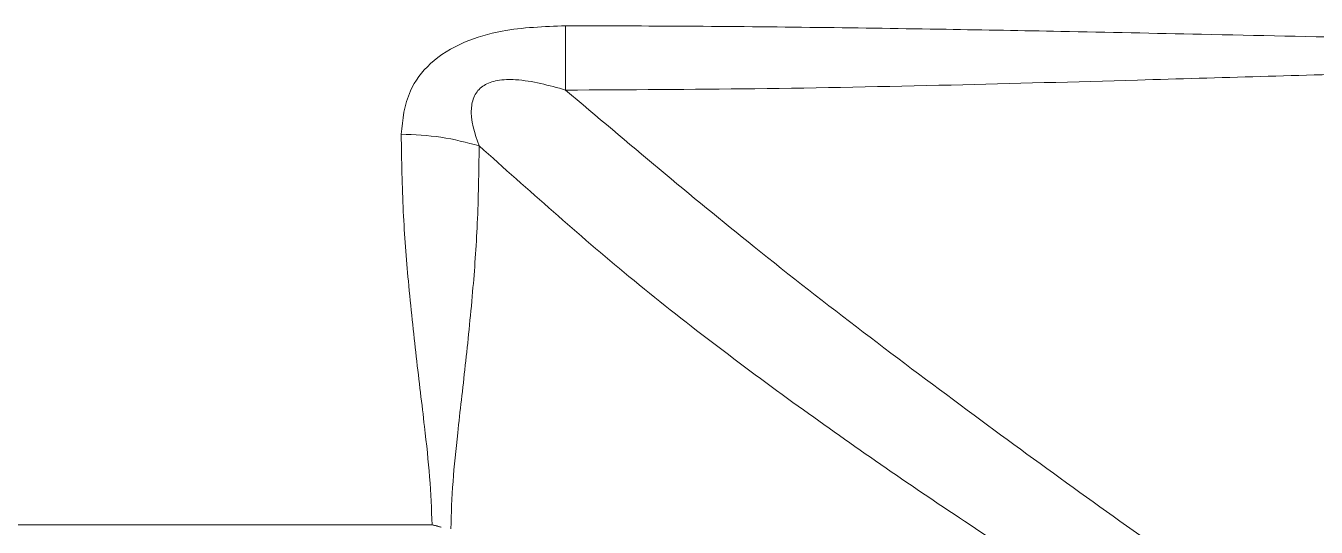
# Model space of a CAD drawing. Extents: x 12.1 to 108.7, y 1 to 80.4.
# Drawn here: x 26 to 27.595, y 30.278 to 30.898 of the extents above; entities that cross this region are included whole.
import ezdxf

# ---------------------------------------------------------------- set-up
doc = ezdxf.new("R2010")
doc.units = 0
doc.header["$MEASUREMENT"] = 0
doc.linetypes.add('SLD-Solid', pattern=[0])
doc.layers.add('OBJECT', color=7, linetype='CONTINUOUS')

msp = doc.modelspace()

# ---------------------------------------------------------------- linework, layer by layer
at = {"layer": 'OBJECT', "linetype": 'SLD-Solid', "lineweight": 15}
msp.add_line((21.3903, 30.2813), (26.5023, 30.2813), dxfattribs=at)
for points, knots in [([(26.4641, 30.7642), (26.4659, 30.7823), (26.4688, 30.8128), (26.4981, 30.8534), (26.5392, 30.8791), (26.5975, 30.8958), (26.6408, 30.8973), (26.6673, 30.8983)], [0, 0, 0, 0, 0.250736, 0.419731, 0.595502, 0.752289, 1, 1, 1, 1]), ([(26.6673, 30.8983), (26.7173, 30.8982), (26.8214, 30.898), (26.9782, 30.8964), (27.1323, 30.8941), (27.2903, 30.8912), (27.4642, 30.8876), (27.6382, 30.8838), (27.7913, 30.8807), (27.9086, 30.8783), (28.023, 30.8763), (28.1421, 30.8747), (28.2681, 30.8735), (28.3498, 30.8732), (28.3895, 30.8731)], [0, 0, 0, 0, 0.0870702, 0.1812455, 0.2731626, 0.35544, 0.4565157, 0.5761872, 0.6584947, 0.7234217, 0.7805291, 0.8577522, 0.9309081, 1, 1, 1, 1]), ([(26.6673, 30.8188), (26.6673, 30.8333), (26.6673, 30.8622), (26.6673, 30.8863), (26.6673, 30.8983)], [0, 0, 0, 0, 0.5, 1, 1, 1, 1]), ([(28.3895, 30.8533), (28.3096, 30.8528), (28.1531, 30.8518), (27.9161, 30.8467), (27.6577, 30.8395), (27.399, 30.8317), (27.1399, 30.8247), (26.9042, 30.8199), (26.7453, 30.8192), (26.6673, 30.8188)], [0, 0, 0, 0, 0.139168, 0.272575, 0.412782, 0.589398, 0.72331, 0.864198, 1, 1, 1, 1]), ([(26.5606, 30.7498), (26.5551, 30.7655), (26.5477, 30.7868), (26.5535, 30.8108), (26.56, 30.8197), (26.5663, 30.8248), (26.5741, 30.8285), (26.587, 30.8318), (26.6192, 30.8324), (26.6469, 30.8246), (26.6674, 30.8188)], [0, 0, 0, 0, 0.301965, 0.408336, 0.454657, 0.498953, 0.543233, 0.590044, 0.698053, 1, 1, 1, 1]), ([(26.6674, 30.8188), (26.7444, 30.7536), (26.9085, 30.6148), (27.1665, 30.4196), (27.4411, 30.2213), (27.721, 30.0291), (28.0057, 29.8443), (28.2816, 29.6757), (28.4644, 29.575), (28.5525, 29.5265)], [0, 0, 0, 0, 0.1332965, 0.2835972, 0.4251808, 0.5779629, 0.7284195, 0.8690463, 1, 1, 1, 1]), ([(26.5023, 30.2813), (26.5016, 30.3005), (26.5002, 30.3375), (26.4926, 30.4068), (26.4828, 30.4867), (26.4731, 30.5764), (26.4658, 30.6683), (26.4647, 30.7318), (26.4641, 30.7642)], [0, 0, 0, 0, 0.162845, 0.314341, 0.502466, 0.685383, 0.839941, 1, 1, 1, 1]), ([(26.5606, 30.7498), (26.5601, 30.7173), (26.5591, 30.6536), (26.5523, 30.5632), (26.5433, 30.4761), (26.5343, 30.399), (26.5273, 30.3322), (26.5261, 30.2955), (26.5255, 30.2764)], [0, 0, 0, 0, 0.1604543, 0.3151777, 0.4983157, 0.6863062, 0.8373422, 1, 1, 1, 1]), ([(28.5294, 29.4974), (28.4755, 29.5264), (28.3786, 29.5785), (28.2326, 29.6576), (28.0923, 29.7342), (27.9445, 29.8159), (27.7988, 29.8978), (27.6581, 29.9786), (27.5191, 30.0603), (27.3535, 30.1609), (27.1619, 30.2829), (26.9496, 30.4295), (26.7473, 30.5825), (26.6215, 30.6952), (26.5606, 30.7498)], [0, 0, 0, 0, 0.078151, 0.140606, 0.211738, 0.281669, 0.355615, 0.424485, 0.488316, 0.561233, 0.671868, 0.779101, 0.893074, 1, 1, 1, 1])]:
    msp.add_open_spline(points, degree=3, knots=knots, dxfattribs=at)
for points, degree in [([(26.5606, 30.7498), (26.545, 30.7539), (26.5138, 30.7623), (26.4807, 30.7635), (26.4641, 30.7642)], 3), ([(26.5023, 30.2813), (26.5137, 30.2782)], 1)]:
    msp.add_open_spline(points, degree=degree, dxfattribs=at)

doc.saveas('drawing.dxf')
